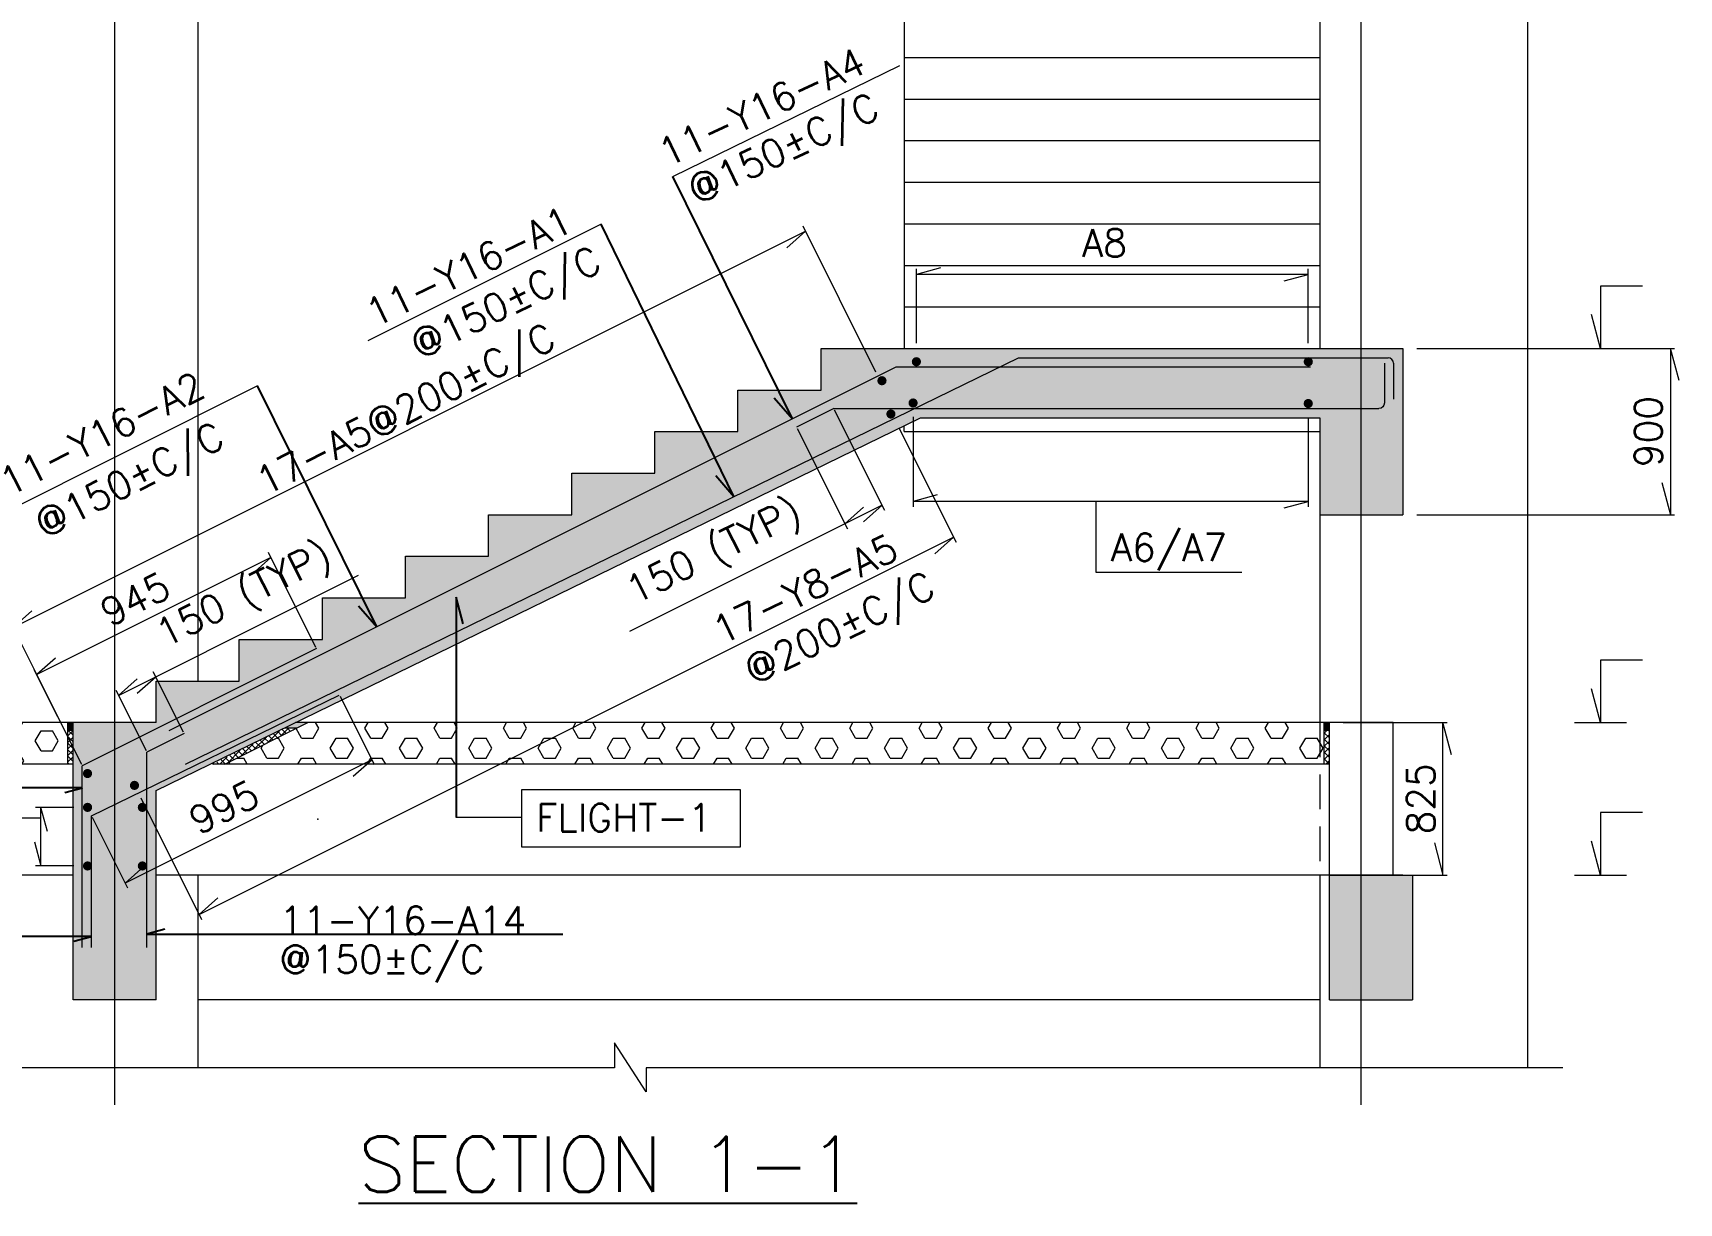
# Model space of a CAD drawing. Header units: millimetres. Extents: x 340192 to 549303, y -616317 to -538642.
# Drawn here: x 508412 to 517325, y -590845 to -584511 of the extents above; entities that cross this region are included whole.
import ezdxf
from ezdxf.enums import TextEntityAlignment as Align
from ezdxf.lldxf.tags import DXFTag

# ---------------------------------------------------------------- set-up
doc = ezdxf.new("R2010")
doc.units = ezdxf.units.MM
doc.header["$LTSCALE"] = 250
doc.header["$MEASUREMENT"] = 0
doc.linetypes.add('( Hidden )', pattern=[0.375, 0.25, -0.125])
doc.layers.get('DEFPOINTS').update_dxf_attribs({"lineweight": 0})
for name, color, linetype, lineweight in [('CIVIL', 3, 'Continuous', 0), ('CV-CB-BEAM', 7, 'Continuous', 0), ('CV-CB-CIVIL', 70, 'Continuous', 0), ('CV-CB-COLUMN', 3, 'Continuous', 0), ('CV-CB-DIM', 2, 'Continuous', 0), ('CV-CB-GRID', 8, 'CENTER', 5), ('CV-CB-HATCH', 2, 'Continuous', 0), ('CV-CB-LINE', 2, 'Continuous', 0), ('CV-CB-REINFORCEMENT', 6, 'Continuous', 0), ('CV-CB-SHADE', 25, 'Continuous', 0), ('CV-CB-TEXT', 3, 'Continuous', 0), ('SECTION', 6, 'Continuous', 0)]:
    doc.layers.add(name, color=color, linetype=linetype, lineweight=lineweight)
doc.styles.add('ROMANS', font='romans.shx')
doc.styles.add('V1', font='romans.shx', dxfattribs={"height": 200})
tags = doc.linetypes.add('CENTER', pattern=[2, 1.25, -0.25, 0.25, -0.25]).pattern_tags.tags
tags[10:11] = [DXFTag(74, 4), DXFTag(75, 0), DXFTag(340, '0'), DXFTag(46, 1.0), DXFTag(50, 0.0), DXFTag(44, 0.0), DXFTag(45, 0.0)]
tags[8:9] = [DXFTag(74, 4), DXFTag(75, 0), DXFTag(340, '0'), DXFTag(46, 1.0), DXFTag(50, 0.0), DXFTag(44, 0.0), DXFTag(45, 0.0)]
tags[6:7] = [DXFTag(74, 4), DXFTag(75, 0), DXFTag(340, '0'), DXFTag(46, 1.0), DXFTag(50, 0.0), DXFTag(44, 0.0), DXFTag(45, 0.0)]
tags[4:5] = [DXFTag(74, 4), DXFTag(75, 0), DXFTag(340, '0'), DXFTag(46, 1.0), DXFTag(50, 0.0), DXFTag(44, 0.0), DXFTag(45, 0.0)]
doc.dimstyles.new('1.5', dxfattribs={"dimtxt": 150, "dimasz": 0.00045, "dimexe": 30, "dimexo": 7.5, "dimgap": 52.5, "dimtad": 1, "dimdec": 0, "dimlfac": 0.666667, "dimzin": 0, "dimdsep": 46, "dimtxsty": 'ROMANS', "dimblk": 'TICK', "dimcen": 0.09, "dimclrd": 2, "dimclre": 2, "dimclrt": 3, "dimadec": 0, "dimazin": 0, "dimtfac": 1, "dimtdec": 0, "dimtofl": 0, "dimtmove": 0, "dimatfit": 3, "dimfxl": 1, "dimtolj": 1, "dimtzin": 0, "dimlwd": -1, "dimlwe": -1, "dimarcsym": 1})
doc.dimstyles.new('CIVIL', dxfattribs={"dimtxt": 1, "dimasz": 0.0005, "dimexe": 50, "dimexo": 0, "dimgap": 50, "dimtad": 1, "dimdec": 0, "dimlfac": 0.001, "dimzin": 0, "dimdsep": 46, "dimtxsty": 'ROMANS', "dimblk": 'TICK', "dimcen": 0.09, "dimclrd": 2, "dimclre": 2, "dimclrt": 3, "dimadec": 0, "dimazin": 0, "dimtfac": 1, "dimtdec": 0, "dimtofl": 0, "dimtmove": 0, "dimatfit": 3, "dimldrblk": 'TICK', "dimfxl": 1, "dimfrac": 2, "dimtolj": 1, "dimtzin": 0, "dimarcsym": 0})
doc.dimstyles.new('CV-CB-DIM', dxfattribs={"dimtxt": 150, "dimasz": 0.0006, "dimexe": 22.5, "dimexo": 75, "dimgap": 45, "dimtad": 1, "dimdec": 0, "dimzin": 0, "dimdsep": 46, "dimtxsty": 'ROMANS', "dimblk": 'TICK', "dimcen": 0.09, "dimdle": 50, "dimclrd": 2, "dimclre": 2, "dimclrt": 3, "dimadec": 0, "dimazin": 0, "dimtfac": 1, "dimtdec": 0, "dimtofl": 0, "dimtmove": 0, "dimatfit": 3, "dimfxl": 1, "dimtolj": 1, "dimtzin": 0, "dimlwd": -1, "dimlwe": -1, "dimarcsym": 0})
pattern_1 = [(45, (415243.716, -596679.648), (-17.6776695, 17.6776695), []), (135, (415243.716, -596679.648), (-17.6776695, -17.6776695), [])]

# ---------------------------------------------------------------- blocks, each defined once
blk = doc.blocks.new('TICK')
at = {"color": 3}
blk.add_line((-289777.747, -77645.713), (0, 0), dxfattribs=at)
blk = doc.blocks.new('*D91')
at = {"layer": 'CV-CB-DIM', "color": 2, "transparency": 16777216}
for p, q in [((513177.9, -586589.4), (513177.9, -587077.2)), ((515317.5, -586592.2), (515317.5, -587077.2)), ((515317.5, -587047.2), (513177.9, -587047.2))]:
    blk.add_line(p, q, dxfattribs=at)
at = {"layer": 'DEFPOINTS', "color": 0, "transparency": 16777216}
for p in [(513177.9, -586514.4, -1342192.6), (515317.5, -586517.2), (513177.9, -587047.2)]:
    blk.add_point(p, dxfattribs=at)
at = {"layer": 'CV-CB-DIM', "color": 2, "transparency": 16777216, "xscale": 0.00045, "yscale": 0.00045, "zscale": 0.00045, "rotation": 180}
blk.add_blockref('TICK', (513177.9, -587047.2), dxfattribs=at)
at = {"layer": 'CV-CB-DIM', "color": 2, "transparency": 16777216, "xscale": 0.00045, "yscale": 0.00045, "zscale": 0.00045}
blk.add_blockref('TICK', (515317.5, -587047.2), dxfattribs=at)
blk = doc.blocks.new('*D92')
at = {"layer": 'CV-CB-DIM', "color": 2, "transparency": 16777216}
for p, q in [((513100.7, -586648.2), (513410.3, -587267.4)), ((509311.7, -589283.1), (513396.9, -587240.5)), ((508995.7, -588651.2), (509325.1, -589310))]:
    blk.add_line(p, q, dxfattribs=at)
at = {"layer": 'DEFPOINTS', "color": 0, "transparency": 16777216}
for p in [(513067.2, -586581.1), (513396.9, -587240.5), (508962.2, -588584.1)]:
    blk.add_point(p, dxfattribs=at)
at = {"layer": 'CV-CB-DIM', "color": 2, "transparency": 16777216, "xscale": 0.00045, "yscale": 0.00045, "zscale": 0.00045}
for p, rotation in [((513396.9, -587240.5), 26.565051177103), ((509311.7, -589283.1), 206.565051177103)]:
    blk.add_blockref('TICK', p, dxfattribs=dict(at, rotation=rotation))
blk = doc.blocks.new('*D111')
at = {"layer": 'CV-CB-REINFORCEMENT', "color": 2, "transparency": 16777216}
for p, q in [((509701.1, -587350.9), (508433.3, -587984.8)), ((509944.3, -587837.2), (509687.7, -587324.1)), ((508676.4, -588471.1), (508419.9, -587958))]:
    blk.add_line(p, q, dxfattribs=at)
at = {"layer": 'DEFPOINTS', "color": 0, "transparency": 16777216}
for p in [(509947.6, -587843.9), (508433.3, -587984.8), (508679.8, -588477.8, 0)]:
    blk.add_point(p, dxfattribs=at)
at = {"layer": 'CV-CB-REINFORCEMENT', "color": 2, "transparency": 16777216, "xscale": 0.00045, "yscale": 0.00045, "zscale": 0.00045}
for p, rotation in [((509701.1, -587350.9), 26.56505117705149), ((508433.3, -587984.8), 206.5650511770515)]:
    blk.add_blockref('TICK', p, dxfattribs=dict(at, rotation=rotation))
at = {"layer": 'CV-CB-REINFORCEMENT', "color": 3, "transparency": 16777216, "insert": (508966, -587575.9), "char_height": 150, "attachment_point": 5, "rotation": 26.56505, "style": 'ROMANS'}
blk.add_mtext('\\A1;945', dxfattribs=at)
blk = doc.blocks.new('*D112')
at = {"layer": 'CV-CB-REINFORCEMENT', "color": 2, "transparency": 16777216}
for p, q in [((508305.5, -587729.4), (512595.6, -585584.3)), ((512976.8, -586346.7), (512582.2, -585557.5)), ((508676.4, -588471.1), (508292.1, -587702.5))]:
    blk.add_line(p, q, dxfattribs=at)
at = {"layer": 'DEFPOINTS', "color": 0, "transparency": 16777216}
for p in [(512595.6, -585584.3), (512980.2, -586353.4, 1342192.6), (508679.8, -588477.8)]:
    blk.add_point(p, dxfattribs=at)
at = {"layer": 'CV-CB-REINFORCEMENT', "color": 2, "transparency": 16777216, "xscale": 0.00045, "yscale": 0.00045, "zscale": 0.00045}
for p, rotation in [((512595.6, -585584.3), 26.565051177103), ((508305.5, -587729.4), 206.565051177103)]:
    blk.add_blockref('TICK', p, dxfattribs=dict(at, rotation=rotation))
blk = doc.blocks.new('*D132')
at = {"layer": 'CV-CB-REINFORCEMENT', "color": 2, "transparency": 16777216}
for p, q in [((513196, -586191.1), (513196, -585788.1)), ((515317.5, -585818.1), (513196, -585818.1)), ((515317.5, -586191.1), (515317.5, -585788.1))]:
    blk.add_line(p, q, dxfattribs=at)
at = {"layer": 'DEFPOINTS', "color": 0, "transparency": 16777216}
for p in [(513196, -585818.1), (513196, -586266.1, -1342192.6), (515317.5, -586266.1)]:
    blk.add_point(p, dxfattribs=at)
at = {"layer": 'CV-CB-REINFORCEMENT', "color": 2, "transparency": 16777216, "xscale": 0.00045, "yscale": 0.00045, "zscale": 0.00045, "rotation": 180}
blk.add_blockref('TICK', (513196, -585818.1), dxfattribs=at)
at = {"layer": 'CV-CB-REINFORCEMENT', "color": 2, "transparency": 16777216, "xscale": 0.00045, "yscale": 0.00045, "zscale": 0.00045}
blk.add_blockref('TICK', (515317.5, -585818.1), dxfattribs=at)
blk = doc.blocks.new('*D138')
at = {"layer": 'CV-CB-REINFORCEMENT', "color": 2, "transparency": 16777216}
for p, q in [((512751.5, -586551), (513023.3, -587094.6)), ((512550.2, -586651.6), (512822, -587195.2)), ((513009.8, -587067.7), (512808.6, -587168.4)), ((512808.6, -587168.4), (511642.4, -587751.4))]:
    blk.add_line(p, q, dxfattribs=at)
at = {"layer": 'DEFPOINTS', "color": 0, "transparency": 16777216}
for p in [(512748.1, -586544.3), (512546.9, -586644.9), (512808.6, -587168.4)]:
    blk.add_point(p, dxfattribs=at)
at = {"layer": 'CV-CB-REINFORCEMENT', "color": 2, "transparency": 16777216, "xscale": 0.00045, "yscale": 0.00045, "zscale": 0.00045}
for p, rotation in [((512808.6, -587168.4), 206.5650511770515), ((513009.8, -587067.7), 26.56505117705149)]:
    blk.add_blockref('TICK', p, dxfattribs=dict(at, rotation=rotation))
at = {"layer": 'CV-CB-REINFORCEMENT', "color": 3, "transparency": 16777216, "insert": (512106.8, -587332.8), "char_height": 150, "attachment_point": 5, "rotation": 26.56505, "style": 'ROMANS'}
blk.add_mtext('\\A1;150 (TYP)', dxfattribs=at)
blk = doc.blocks.new('*D139')
at = {"layer": 'CV-CB-REINFORCEMENT', "color": 2, "transparency": 16777216}
for p, q in [((510075.2, -588101.9), (510260.1, -588471.8)), ((510246.7, -588445), (508911.3, -589112.7)), ((508733.1, -588756.3), (508924.7, -589139.5))]:
    blk.add_line(p, q, dxfattribs=at)
at = {"layer": 'DEFPOINTS', "color": 0, "transparency": 16777216}
for p in [(510071.8, -588095.2), (508729.8, -588749.6, 0), (508911.3, -589112.7)]:
    blk.add_point(p, dxfattribs=at)
at = {"layer": 'CV-CB-REINFORCEMENT', "color": 2, "transparency": 16777216, "xscale": 0.00045, "yscale": 0.00045, "zscale": 0.00045}
for p, rotation in [((510246.7, -588445), 26.56505117705149), ((508911.3, -589112.7), 206.5650511770515)]:
    blk.add_blockref('TICK', p, dxfattribs=dict(at, rotation=rotation))
at = {"layer": 'CV-CB-REINFORCEMENT', "color": 3, "transparency": 16777216, "insert": (509446.8, -588702.4), "char_height": 150, "attachment_point": 5, "rotation": 26.56505, "style": 'ROMANS'}
blk.add_mtext('\\A1;995', dxfattribs=at)
blk = doc.blocks.new('*D108')
at = {"layer": 'CV-CB-DIM', "color": 2, "transparency": 16777216}
for p, q in [((508633, -588703.2), (508426, -588703.2)), ((508456, -589020.2), (508456, -588703.2)), ((508633, -589020.2), (508426, -589020.2))]:
    blk.add_line(p, q, dxfattribs=at)
at = {"layer": 'DEFPOINTS', "color": 0, "transparency": 16777216}
for p in [(508456, -588703.2), (508708, -588703.2), (508708, -589020.2)]:
    blk.add_point(p, dxfattribs=at)
at = {"layer": 'CV-CB-DIM', "color": 2, "transparency": 16777216, "xscale": 0.00045, "yscale": 0.00045, "zscale": 0.00045}
for p, rotation in [((508456, -588703.2), 90), ((508456, -589020.2), 270)]:
    blk.add_blockref('TICK', p, dxfattribs=dict(at, rotation=rotation))
blk = doc.blocks.new('*D146')
at = {"layer": 'CV-CB-REINFORCEMENT', "color": 2, "transparency": 16777216}
for p, q in [((509077.6, -587996.1), (510175.5, -587447.1)), ((509227.7, -588296.1), (509064.2, -587969.2)), ((509026.4, -588396.7), (508863, -588069.8)), ((508876.4, -588096.7), (509077.6, -587996.1))]:
    blk.add_line(p, q, dxfattribs=at)
at = {"layer": 'DEFPOINTS', "color": 0, "transparency": 16777216}
for p in [(508876.4, -588096.7), (509231, -588302.8), (509029.8, -588403.4, 0)]:
    blk.add_point(p, dxfattribs=at)
at = {"layer": 'CV-CB-REINFORCEMENT', "color": 2, "transparency": 16777216, "xscale": 0.00045, "yscale": 0.00045, "zscale": 0.00045}
for p, rotation in [((508876.4, -588096.7), 206.5650511770515), ((509077.6, -587996.1), 26.56505117705149)]:
    blk.add_blockref('TICK', p, dxfattribs=dict(at, rotation=rotation))
at = {"layer": 'CV-CB-REINFORCEMENT', "color": 3, "transparency": 16777216, "insert": (509562.1, -587567.4), "char_height": 150, "attachment_point": 5, "rotation": 26.56505, "style": 'ROMANS'}
blk.add_mtext('\\A1;150 (TYP)', dxfattribs=at)
blk = doc.blocks.new('*D147')
at = {"layer": 'CV-CB-DIM', "color": 2, "transparency": 16777216}
for p, q in [((515904.8, -586219.3), (517301.3, -586219.3)), ((517278.8, -586219.3), (517278.8, -587119.3)), ((515904.8, -587119.3), (517301.3, -587119.3))]:
    blk.add_line(p, q, dxfattribs=at)
at = {"layer": 'DEFPOINTS', "color": 0, "transparency": 16777216}
for p in [(515829.8, -586219.3, -1860265.2), (515829.8, -587119.3, -1860265.2), (517278.8, -587119.3)]:
    blk.add_point(p, dxfattribs=at)
at = {"layer": 'CV-CB-DIM', "color": 2, "transparency": 16777216, "xscale": 0.0006, "yscale": 0.0006, "zscale": 0.0006}
for p, rotation in [((517278.8, -586219.3), 90), ((517278.8, -587119.3), 270)]:
    blk.add_blockref('TICK', p, dxfattribs=dict(at, rotation=rotation))
at = {"layer": 'CV-CB-DIM', "color": 3, "transparency": 16777216, "insert": (517158.8, -586669.3), "char_height": 150, "attachment_point": 5, "rotation": 90, "style": 'ROMANS'}
blk.add_mtext('\\A1;900', dxfattribs=at)
blk = doc.blocks.new('*D148')
at = {"layer": 'CV-CB-CIVIL', "color": 2, "transparency": 16777216}
for p, q in [((515507.3, -588244.3), (516069.5, -588244.3)), ((516047, -589069.3), (516047, -588244.3)), ((515507.3, -589069.3), (516069.5, -589069.3))]:
    blk.add_line(p, q, dxfattribs=at)
at = {"layer": 'DEFPOINTS', "color": 0, "transparency": 16777216}
for p in [(515432.3, -588244.3, -1860265.2), (516047, -588244.3), (515432.3, -589069.3, -1860264.8)]:
    blk.add_point(p, dxfattribs=at)
at = {"layer": 'CV-CB-CIVIL', "color": 2, "transparency": 16777216, "xscale": 0.0006, "yscale": 0.0006, "zscale": 0.0006}
for p, rotation in [((516047, -588244.3), 90), ((516047, -589069.3), 270)]:
    blk.add_blockref('TICK', p, dxfattribs=dict(at, rotation=rotation))
at = {"layer": 'CV-CB-CIVIL', "color": 3, "transparency": 16777216, "insert": (515927, -588656.8), "char_height": 150, "attachment_point": 5, "rotation": 90, "style": 'ROMANS'}
blk.add_mtext('\\A1;825', dxfattribs=at)

msp = doc.modelspace()

# ---------------------------------------------------------------- hatches: boundary and pattern name
at = {"layer": 'CV-CB-DIM'}
h = msp.add_hatch(dxfattribs=at)
h.set_pattern_fill('HEX', color=2, style=0, pattern_type=2)
h.set_pattern_definition([(0, (433366.3, -605648.49), (0, 108.25318), [62.5, -125]), (120, (433366.3, -605648.49), (-93.75, -54.12659), [62.5, -125]), (60, (433428.8, -605648.49), (-93.75, 54.12659), [62.5, -125])])
h.paths.add_polyline_path([(515432.28, -588244.28), (509901.66, -588244.28), (509451.66, -588469.28), (515432.28, -588469.28)])
at = {"layer": 'CV-CB-HATCH', "ltscale": 1.5}
h = msp.add_hatch(dxfattribs=at)
h.set_pattern_fill('HEX', color=256, style=0, pattern_type=2)
h.set_pattern_definition([(0, (414518.53, -597598.99), (0, 108.25318), [62.5, -125]), (120, (414518.53, -597598.99), (-93.75, -54.12659), [62.5, -125]), (60, (414581.03, -597598.99), (-93.75, 54.12659), [62.5, -125])])
h.paths.add_polyline_path([(506590.44, -588244.28), (506590.44, -588469.28), (508599.8, -588469.28), (508599.8, -588244.28), (508404.78, -588244.28)])
at = {"layer": 'CV-CB-HATCH', "ltscale": 0.0015}
for points in [[(508599.78, -588289.28), (508599.78, -588244.28), (508629.78, -588244.28), (508629.78, -588289.28)], [(508599.78, -588289.28), (508599.78, -588244.28), (508629.78, -588244.28), (508629.78, -588289.28)], [(508599.8, -588289.28), (508599.8, -588244.28), (508629.8, -588244.28), (508629.8, -588289.28)], [(515402.28, -588289.28), (515402.28, -588244.28), (515432.28, -588244.28), (515432.28, -588289.28)], [(515402.28, -588289.28), (515402.28, -588244.28), (515432.28, -588244.28), (515432.28, -588289.28)], [(515402.3, -588289.28), (515402.3, -588244.28), (515432.3, -588244.28), (515432.3, -588289.28)]]:
    msp.add_hatch(color=2, dxfattribs=at).paths.add_polyline_path(points)
at = {"layer": 'CV-CB-HATCH', "ltscale": 1.39982e-05}
for points in [[(508599.78, -588268.31), (508599.78, -588244.28), (508629.78, -588244.28), (508629.78, -588268.31)], [(515402.28, -588268.31), (515402.28, -588244.28), (515432.28, -588244.28), (515432.28, -588268.31)]]:
    msp.add_hatch(color=2, dxfattribs=at).paths.add_polyline_path(points)
at = {"layer": 'CV-CB-HATCH', "ltscale": 0.0015, "extrusion": (0, 0, -1)}
for points in [[(-508629.8, -588289.28), (-508629.8, -588244.28), (-508599.8, -588244.28), (-508599.8, -588289.28)], [(-515432.3, -588289.28), (-515432.3, -588244.28), (-515402.3, -588244.28), (-515402.3, -588289.28)]]:
    msp.add_hatch(color=2, dxfattribs=at).paths.add_polyline_path(points)
at = {"layer": 'CV-CB-HATCH'}
h = msp.add_hatch(dxfattribs=at)
h.set_pattern_fill('NET', color=256, style=0, pattern_type=2)
h.set_pattern_definition(pattern_1)
h.paths.add_polyline_path([(508629.78, -588469.28), (508629.78, -588244.28), (508599.8, -588244.28), (508599.8, -588469.28)])
msp.add_hatch(color=256, dxfattribs=at).paths.add_polyline_path([(509774.58, -588274.28), (509834.58, -588244.28), (509901.66, -588244.28), (509841.66, -588274.28)])
h = msp.add_hatch(dxfattribs=at)
h.set_pattern_fill('NET', color=256, style=0, pattern_type=2)
h.set_pattern_definition(pattern_1)
h.paths.add_polyline_path([(515432.28, -588469.28), (515432.28, -588244.28), (515402.3, -588244.28), (515402.3, -588469.28)])
h = msp.add_hatch(dxfattribs=at)
h.set_pattern_fill('NET', color=256, style=0, pattern_type=2)
h.set_pattern_definition([(45, (416348.843, -596762.764), (-17.6776695, 17.6776695), []), (135, (416348.843, -596762.764), (-17.6776695, -17.6776695), [])])
h.paths.add_polyline_path([(509384.58, -588469.28), (509451.66, -588469.28), (509841.66, -588274.28), (509774.58, -588274.28)])
at = {"layer": 'CV-CB-REINFORCEMENT', "extrusion": (0, 0, -1)}
h = msp.add_hatch(color=256, dxfattribs=at)
edge = h.paths.add_edge_path()
edge.add_arc((-513196, -586291.11), 25, 0, 360)
h = msp.add_hatch(color=256, dxfattribs=at)
edge = h.paths.add_edge_path()
edge.add_arc((-515317.53, -586291.11), 25, 0, 360)
h = msp.add_hatch(color=256, dxfattribs=at)
edge = h.paths.add_edge_path()
edge.add_arc((-513009.33, -586393.77), 25, 0, 360)
h = msp.add_hatch(color=256, dxfattribs=at)
edge = h.paths.add_edge_path()
edge.add_arc((-513057.85, -586574.12), 25, 0, 360)
h = msp.add_hatch(color=256, dxfattribs=at)
edge = h.paths.add_edge_path()
edge.add_arc((-513177.94, -586514.4), 25, 0, 360)
h = msp.add_hatch(color=256, dxfattribs=at)
edge = h.paths.add_edge_path()
edge.add_arc((-515317.53, -586517.2), 25, 0, 360)
h = msp.add_hatch(color=256, dxfattribs=at)
edge = h.paths.add_edge_path()
edge.add_arc((-508708.02, -588520.02), 25, 0, 360)
h = msp.add_hatch(color=256, dxfattribs=at)
edge = h.paths.add_edge_path()
edge.add_arc((-508962.16, -588584.14), 25, 0, 360)
h = msp.add_hatch(color=256, dxfattribs=at)
edge = h.paths.add_edge_path()
edge.add_arc((-508708.02, -588703.18), 25, 0, 360)
h = msp.add_hatch(color=256, dxfattribs=at)
edge = h.paths.add_edge_path()
edge.add_arc((-509004.87, -588703.18), 25, 0, 360)
h = msp.add_hatch(color=256, dxfattribs=at)
edge = h.paths.add_edge_path()
edge.add_arc((-508708.02, -589020.2), 25, 0, 360)
h = msp.add_hatch(color=256, dxfattribs=at)
edge = h.paths.add_edge_path()
edge.add_arc((-509004.87, -589020.2), 25, 0, 360)
at = {"layer": 'CV-CB-SHADE', "ltscale": 1.5, "extrusion": (3.05497e-09, -6.23995e-09, -1)}
msp.add_hatch(color=256, dxfattribs=at).paths.add_polyline_path([(-509079.78, -589744.27), (-509079.78, -588612.33), (-513218.3, -586594.27), (-515379.78, -586594.27), (-515379.78, -587119.27), (-515829.78, -587119.27), (-515829.78, -586219.27), (-512679.78, -586219.27), (-512679.78, -586444.27), (-512229.78, -586444.27), (-512229.78, -586669.27), (-511779.78, -586669.27), (-511779.78, -586894.27), (-511329.78, -586894.27), (-511329.78, -587119.27), (-510879.78, -587119.27), (-510879.78, -587344.27), (-510429.78, -587344.27), (-510429.78, -587569.27), (-509979.78, -587569.27), (-509979.78, -587794.27), (-509529.78, -587794.27), (-509529.78, -588019.27), (-509079.78, -588019.27), (-509079.78, -588244.27), (-508629.78, -588244.27), (-508629.78, -589744.27)])
at = {"layer": 'CV-CB-SHADE', "ltscale": 1.5, "extrusion": (0, 0, -1)}
msp.add_hatch(color=256, dxfattribs=at).paths.add_polyline_path([(-515882.28, -589744.28), (-515882.28, -589069.28), (-515432.28, -589069.28), (-515432.28, -589744.28)])

# ---------------------------------------------------------------- linework, layer by layer
at = {"layer": 'CIVIL', "extrusion": (-1, 0, 0.000854717), "elevation": -517022.09, "flags": 128}
msp.add_lwpolyline([(589744.28, -1859823.94), (589069.28, -1859823.94), (589069.28, -1333333.61)], dxfattribs=at)
at = {"layer": 'CV-CB-BEAM', "color": 3, "linetype": '( Hidden )', "ltscale": 3}
msp.add_line((515379.78, -588244.28, -1860265.17), (515379.78, -589069.28, -1860265.17), dxfattribs=at)
at = {"layer": 'CV-CB-CIVIL', "ltscale": 1.5}
for p, q in [((516504.78, -575194.28, -1860265.17), (516504.78, -590112.39, -1860265.17)), ((515379.78, -579844.28, -1860265.17), (515379.78, -586219.28, -1860265.17)), ((509304.78, -582251.04, -1860265.17), (509304.78, -588019.28, -1860265.17)), ((513129.78, -583519.28, -1860265.17), (513129.78, -586219.28, -1860265.17)), ((513129.78, -584644.28, -1860265.17), (515379.78, -584644.28, -1860265.17)), ((513129.78, -584869.28, -1860265.17), (515379.78, -584869.28, -1860265.17)), ((513129.78, -585094.28, -1860265.17), (515379.78, -585094.28, -1860265.17)), ((513129.78, -585319.28, -1860265.17), (515379.78, -585319.28, -1860265.17)), ((513129.78, -585544.28, -1860265.17), (515379.78, -585544.28, -1860265.17)), ((513129.78, -585769.28, -1860265.17), (515379.78, -585769.28, -1860265.17)), ((513129.78, -585994.28, -1860265.17), (515379.78, -585994.28, -1860265.17)), ((512679.78, -586219.28, -1860265.17), (515829.78, -586219.28, -1860265.17)), ((515829.78, -586219.28, -1860265.17), (515829.78, -587119.28, -1860265.17)), ((509079.78, -588612.34, -1860265.17), (513218.31, -586594.28, -1860265.17)), ((513129.78, -586669.28, -1860265.17), (513129.78, -586638.54, -1860265.17)), ((513218.31, -586594.28, -1860265.17), (515379.78, -586594.28, -1860265.17)), ((515379.78, -586594.28, -1860265.17), (515379.78, -588244.28, -1860265.17)), ((513129.78, -586669.28, -1860265.17), (515379.78, -586669.28, -1860265.17)), ((515379.78, -587119.28, -1860265.17), (515829.78, -587119.28, -1860265.17)), ((508629.78, -588244.28, -1860265.17), (506590.44, -588244.28, -1860265.17)), ((508629.78, -589744.28, -1860265.17), (508629.78, -588244.28, -1860265.17)), ((509079.78, -588244.28, -1860265.17), (508629.78, -588244.28, -1860265.17)), ((509451.66, -588469.28, -1860265.17), (509901.66, -588244.28, -1860265.17)), ((515777.28, -588244.28, -1860265.17), (509834.58, -588244.28, -1860265.17)), ((515432.28, -589069.28, -1860265.17), (515432.28, -588244.28, -1860265.17)), ((515777.28, -589069.28, -1860265.17), (515777.28, -588244.28, -1860265.17)), ((509841.66, -588274.28, -1860265.17), (509774.58, -588274.28, -1860265.17)), ((508629.78, -588469.28, -1860265.17), (506590.44, -588469.28, -1860265.17)), ((515432.28, -588469.28, -1860265.17), (509384.58, -588469.28, -1860265.17)), ((509079.78, -589744.28, -1860265.17), (509079.78, -588612.34, -1860265.17)), ((508629.78, -589069.28, -1860265.17), (506590.44, -589069.28, -1860265.17)), ((515829.78, -589069.28, -1860265.17), (509079.78, -589069.28, -1860265.17)), ((509304.78, -589069.28, -1860265.17), (509304.78, -590112.39, -1860265.17)), ((515379.78, -589069.28, -1860265.17), (515379.78, -590112.39, -1860265.17)), ((515882.28, -589069.28, -1860265.17), (515882.28, -589744.28, -1860265.17)), ((509079.78, -589744.28, -1860265.17), (508629.78, -589744.28, -1860265.17)), ((515379.78, -589744.28, -1860265.17), (509304.78, -589744.28, -1860265.17)), ((515432.28, -589744.28, -1860265.17), (515882.28, -589744.28, -1860265.17))]:
    msp.add_line(p, q, dxfattribs=at)
at = {"layer": 'CV-CB-CIVIL', "color": 3, "ltscale": 1.39982e-05}
for p, q in [((508599.78, -588244.28, -1860265.17), (508599.78, -588469.28, -1860265.17)), ((515402.28, -588244.28, -1860265.17), (515402.28, -588469.28, -1860265.17))]:
    msp.add_line(p, q, dxfattribs=at)
at = {"layer": 'CV-CB-CIVIL', "ltscale": 1.5, "elevation": -1860265.17, "flags": 128}
msp.add_lwpolyline([(509079.78, -588244.28), (509079.78, -588019.28), (509529.78, -588019.28), (509529.78, -587794.28), (509979.78, -587794.28), (509979.78, -587569.28), (510429.78, -587569.28), (510429.78, -587344.28), (510879.78, -587344.28), (510879.78, -587119.28), (511329.78, -587119.28), (511329.78, -586894.28), (511779.78, -586894.28), (511779.78, -586669.28), (512229.78, -586669.28), (512229.78, -586444.28), (512679.78, -586444.28), (512679.78, -586219.28)], dxfattribs=at)
at = {"layer": 'CV-CB-COLUMN', "ltscale": 1.5}
msp.add_point((509954.34, -588766.72, -1860265.17), dxfattribs=at)
at = {"layer": 'CV-CB-DIM', "color": 2}
for p, q in [((511877.12, -585288.69, -1860265.17), (513105.47, -584688.26, -1860265.17)), ((511489.28, -585546.18, -1860265.17), (510225.48, -586178.08, -1860265.17)), ((509628.98, -586422.14, -1860265.17), (508198.75, -587137.25, -1860265.17))]:
    msp.add_line(p, q, dxfattribs=at)
at = {"layer": 'CV-CB-DIM'}
msp.add_line((508455.98, -588761.65, -518072.55), (506724.74, -588761.65, -518072.55), dxfattribs=at)
at = {"layer": 'CV-CB-GRID', "ltscale": 1.5}
for p, q in [((508854.78, -573455.08, -1860265.17), (508854.78, -590312.39, -1860265.17)), ((515604.78, -590312.39, -1860265.17), (515604.78, -573455.08, -1860265.17))]:
    msp.add_line(p, q, dxfattribs=at)
at = {"layer": 'CV-CB-HATCH', "color": 2, "ltscale": 0.001}
for p, q in [((508599.78, -588244.28, -1860265.17), (508599.78, -588469.28, -1860265.17)), ((508599.8, -588244.28, -1860265.17), (508599.8, -588469.28, -1860265.17)), ((515402.28, -588244.28, -1860265.17), (515402.28, -588469.28, -1860265.17)), ((515402.3, -588244.28, -1860265.17), (515402.3, -588469.28, -1860265.17))]:
    msp.add_line(p, q, dxfattribs=at)
at = {"layer": 'CV-CB-HATCH', "color": 2}
msp.add_line((511058.79, -588758.79, -523198.24), (510703.18, -588758.79, -1395198.88), dxfattribs=at)
at = {"layer": 'CV-CB-LINE', "ltscale": 0.457207}
for p, q in [((511731.99, -590241.99, -1860265.17), (511561.16, -589976.94, -1860265.17)), ((511561.16, -589976.94, -1860265.17), (511561.16, -590112.39, -1860265.17)), ((511731.99, -590112.39, -1860265.17), (511731.99, -590241.99, -1860265.17))]:
    msp.add_line(p, q, dxfattribs=at)
at = {"layer": 'CV-CB-LINE', "ltscale": 0.632812, "elevation": -1860265.17, "flags": 128}
for points in [[(511561.16, -590112.39), (506600.07, -590112.39)], [(516695.29, -590112.39), (511731.99, -590112.39)]]:
    msp.add_lwpolyline(points, dxfattribs=at)
at = {"layer": 'CV-CB-REINFORCEMENT', "ltscale": 1.5}
for p, q in [((509237.57, -588468.65, -1860265.17), (513747.9, -586269.28, -1860265.17)), ((509947.63, -587843.9, -1860265.17), (508679.78, -588477.82, -1860265.17)), ((508729.78, -588749.64, -1860265.17), (510070.5, -588095.87, -1860265.17))]:
    msp.add_line(p, q, dxfattribs=at)
at = {"layer": 'CV-CB-REINFORCEMENT'}
for p, q in [((513747.9, -586269.28, -1860265.17), (515749.78, -586269.28, -1860265.17)), ((515729.78, -586299.28, -1860265.17), (515729.78, -586514.28, -1860265.17)), ((515779.78, -586299.28, -1860265.17), (515779.78, -586494.28, -1860265.17)), ((509149.36, -588287.76, -1860265.17), (513086.31, -586319.28, -1860265.17)), ((513086.31, -586319.28, -1860265.17), (515329.78, -586319.28, -1860265.17)), ((512748.11, -586544.28, -1860265.17), (512546.87, -586644.9, -1860265.17)), ((512748.11, -586544.28, -1860265.17), (515699.78, -586544.28, -1860265.17)), ((509231.02, -588302.83, -1860265.17), (509029.78, -588403.45, -1860265.17)), ((509029.78, -589461.65, -1860265.17), (509029.78, -588403.45, -1860265.17)), ((508679.78, -589461.65, -1860265.17), (508679.78, -588477.82, -1860265.17)), ((508729.78, -589461.65, -1860265.17), (508729.78, -588749.64, -1860265.17))]:
    msp.add_line(p, q, dxfattribs=at)
at = {"layer": 'CV-CB-REINFORCEMENT', "color": 2}
for p, q in [((514167.19, -587047.18, -518072.55), (514167.19, -587429.84, -518072.55)), ((514167.19, -587429.84, -518072.55), (514958.32, -587429.84, -518072.55))]:
    msp.add_line(p, q, dxfattribs=at)
at = {"layer": 'CV-CB-REINFORCEMENT'}
msp.add_arc((515749.78, -586299.28, -1860265.17), 30, 0, 90, dxfattribs=at)
at = {"layer": 'CV-CB-REINFORCEMENT', "extrusion": (0, 0, -1)}
msp.add_arc((-515699.78, -586514.28, 1860265.17), 30, 180, 270, dxfattribs=at)
at = {"layer": 'CV-CB-TEXT', "color": 2, "ltscale": 0.75}
msp.add_3dface([(511058.79, -588606.02, -523198.24), (512242.41, -588606.02, -523198.24), (512242.41, -588919.21, -523198.24), (511058.79, -588919.21, -523198.24)], dxfattribs=at)
at = {"layer": 'SECTION', "color": 2, "ltscale": 0.00028125}
for p, q in [((516759.64, -586219.28, -1860265.17), (517040.89, -586219.28, -1860265.17)), ((516759.64, -588244.28, -1860265.17), (517040.89, -588244.28, -1860265.17)), ((516759.64, -589069.28, -1860265.17), (517040.89, -589069.28, -1860265.17))]:
    msp.add_line(p, q, dxfattribs=at)
at = {"layer": 'SECTION', "lineweight": 0, "ltscale": 0.000675, "elevation": -1860265.17, "flags": 128}
for points in [[(517128.07, -585881.36), (516900.26, -585881.36), (516900.26, -586219.28), (516851.13, -586035.91)], [(517128.07, -587906.36), (516900.26, -587906.36), (516900.26, -588244.28), (516851.13, -588060.91)], [(517128.07, -588731.36), (516900.26, -588731.36), (516900.26, -589069.28), (516851.13, -588885.91)]]:
    msp.add_lwpolyline(points, dxfattribs=at)

# ---------------------------------------------------------------- texts
at = {"layer": 'CV-CB-TEXT', "lineweight": 0, "style": 'ROMANS'}
for s, p in [('11-Y16-A4', (511780.44, -585104.08, -1860260.67)), ('@150%%pC/C', (511940.01, -585307.61, -1860260.67))]:
    msp.add_text(s, height=150, rotation=25.484965, dxfattribs=at).set_placement(p, align=Align.TOP_LEFT)
for s, rotation, p in [('11-Y16-A1', 26, (511282.7, -585442.79, -1860260.67)), ('@150%%pC/C', 26, (511438.35, -585658.71, -1860260.67)), ('11-Y16-A2', 27.130102, (509288.42, -586337.93, -1860260.67)), ('@150%%pC/C', 27.130102, (509393.99, -586610.36, -1860260.67))]:
    msp.add_text(s, height=150, rotation=rotation, dxfattribs=at).set_placement(p, align=Align.TOP_RIGHT)
for s, p in [('A8', (514091.52, -585722.99, -750605.7)), ('A6/A7', (514247.74, -587370.69, -750605.7))]:
    msp.add_text(s, height=150, dxfattribs=at).set_placement(p)
for s, rotation, p in [('17-A5@200%%pC/C', 27, (511257.08, -586209.02, -982673.19)), ('17-Y8-A5', 26, (513110.89, -587351.97, -982673.19)), ('@200%%pC/C', 26, (513311.16, -587554.99, -982673.19))]:
    msp.add_text(s, height=150, rotation=rotation, dxfattribs=at).set_placement(p, align=Align.RIGHT)
at = {"layer": 'CV-CB-TEXT', "color": 4, "lineweight": 0, "style": 'ROMANS'}
msp.add_text('FLIGHT-1', height=150, dxfattribs=at).set_placement((511136.95, -588833.33, -523198.24))
at = {"layer": 'CV-CB-TEXT', "color": 6, "lineweight": -2, "style": 'V1'}
msp.add_text('%%uSECTION 1-1%%U', height=300, dxfattribs=at).set_placement((510174.29, -590634.88, -930132.59), align=Align.MIDDLE_LEFT)
at = {"layer": 'CV-CB-TEXT', "lineweight": 0, "char_height": 150, "attachment_point": 7, "line_spacing_factor": 1.2, "style": 'ROMANS'}
for s, insert in [('11-Y16-A14', (509746.67, -589389.37, -523198.29)), ('@150%%pC/C\\P', (509746.67, -589650.43, -523198.29))]:
    msp.add_mtext(s, dxfattribs=dict(at, insert=insert))

# ---------------------------------------------------------------- dimensions: what is measured, and where the dimension line sits
at = {"layer": 'CV-CB-CIVIL', "color": 1}
dim = msp.add_linear_dim(base=(516046.99, -588244.28), p1=(515432.28, -589069.28, -1860264.83), p2=(515432.28, -588244.28, -1860265.17), angle=90, dimstyle='CV-CB-DIM', override={"dimarcsym": 1}, dxfattribs=at)
dim.commit()
dim.dimension.update_dxf_attribs({"geometry": '*D148', "text_midpoint": (515926.99, -588656.78)})
at = {"layer": 'CV-CB-DIM', "color": 2}
dim = msp.add_linear_dim(base=(517278.79, -587119.28), p1=(515829.78, -586219.28, -1860265.17), p2=(515829.78, -587119.28, -1860265.17), angle=90, dimstyle='CV-CB-DIM', override={"dimdle": 0}, dxfattribs=at)
dim.commit()
dim.dimension.update_dxf_attribs({"geometry": '*D147', "text_midpoint": (517158.79, -586669.28)})
for base, p1, p2, angle, picture, middle in [((513177.94, -587047.18, -518072.55), (515317.53, -586517.2, -518072.55), (513177.94, -586514.4, -1860265.17), 180, '*D91', (514247.73, -587047.18, -518072.55)), ((513396.88, -587240.52, -518072.55), (508962.16, -588584.14, -518072.55), (513067.17, -586581.12, -518072.55), 26.565051, '*D92', (511354.27, -588261.83, -518072.55)), ((508455.98, -588703.18, -518072.55), (508708.02, -589020.2, -518072.55), (508708.02, -588703.18, -518072.55), 90, '*D108', (508455.98, -588861.69, -518072.55))]:
    dim = msp.add_linear_dim(base=base, p1=p1, p2=p2, angle=angle, text=' ', dimstyle='1.5', override={"dimexo": 75, "dimcen": 0.09}, dxfattribs=at)
    dim.commit()
    dim.dimension.update_dxf_attribs({"geometry": picture, "text_midpoint": middle})
at = {"layer": 'CV-CB-REINFORCEMENT', "color": 2}
for base, p1, p2, angle, override, picture, middle in [((512595.62, -585584.32, -1860265.17), (508679.78, -588477.82, -1860265.17), (512980.16, -586353.4, -518072.55), 26.565051, {"dimexo": 7.5, "dimcen": 0.09}, '*D112', (510450.58, -586656.84, -1860265.17)), ((513196, -585818.06, -518072.55), (515317.53, -586266.11, -518072.55), (513196, -586266.11, -1860265.17), 180, {"dimexo": 75, "dimcen": 0.09}, '*D132', (514256.77, -585818.06, -518072.55))]:
    dim = msp.add_linear_dim(base=base, p1=p1, p2=p2, angle=angle, text=' ', dimstyle='1.5', override=override, dxfattribs=at)
    dim.commit()
    dim.dimension.update_dxf_attribs({"geometry": picture, "text_midpoint": middle})
for base, p1, p2, picture, middle in [((512808.6, -587168.35, -1860265.17), (512748.11, -586544.28, -1860265.17), (512546.87, -586644.9, -1860265.17), '*D138', (512181.34, -587481.98, -1860265.17)), ((508876.4, -588096.67, -1860265.17), (509231.02, -588302.83, -1860265.17), (509029.78, -588403.45, -1860265.17), '*D146', (509636.65, -587716.55, -1860265.17))]:
    dim = msp.add_linear_dim(base=base, p1=p1, p2=p2, angle=206.565051, text='<> (TYP)', dimstyle='1.5', dxfattribs=at)
    dim.commit()
    dim.dimension.update_dxf_attribs({"geometry": picture, "text_midpoint": middle, "dimtype": 160})
for base, p1, p2, picture, middle in [((508433.28, -587984.81, -1860265.17), (509947.63, -587843.9, -1860265.17), (508679.78, -588477.82, -1860265.17), '*D111', (509023.05, -587689.92, -1860265.17)), ((508911.3, -589112.67, -1860265.17), (510071.84, -588095.19, -1860265.17), (508729.78, -588749.64, -1860265.17), '*D139', (509503.79, -588816.43, -1860265.17))]:
    dim = msp.add_linear_dim(base=base, p1=p1, p2=p2, angle=206.565051, dimstyle='1.5', dxfattribs=at)
    dim.commit()
    dim.dimension.update_dxf_attribs({"geometry": picture, "text_midpoint": middle, "dimtype": 160})

# ---------------------------------------------------------------- leaders
at = {"layer": 'CV-CB-DIM', "color": 2}
for points in [[(508681.48, -588597.32, -1860265.17), (508131.92, -588597.32, -1860265.17)], [(508729.78, -589402.29, -1860265.17), (506739.4, -589402.29, -1860265.17)], [(509029.78, -589388.55, -1860265.17), (511281.35, -589388.55, -1860265.17)]]:
    msp.add_leader(points, dimstyle='CIVIL', override={"dimtxt": 0.666667, "dimasz": 0.000333333, "dimgap": 33.333335, "dimclrd": 0}, dxfattribs=at)
at = {"layer": 'CV-CB-HATCH', "color": 2}
for points in [[(512525.51, -586599.68, -1860265.17), (511877.12, -585288.69, -1860265.17)], [(512207.37, -587020.57, -1860265.17), (511489.28, -585546.18, -1860265.17)], [(510273.58, -587725.65, -1860265.17), (509628.98, -586422.14, -1860265.17)], [(510703.18, -587564.98, -1395198.88), (510703.18, -588758.79, -1395198.88)]]:
    msp.add_leader(points, dimstyle='CIVIL', override={"dimclrd": 0}, dxfattribs=at)

doc.saveas('drawing.dxf')
